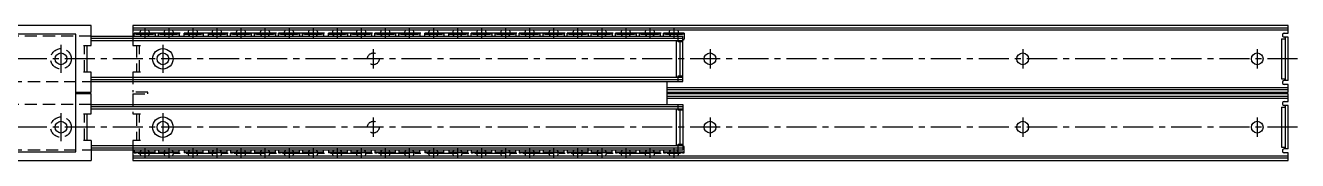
# Model space of a CAD drawing. Extents: x -5 to 1332, y -8 to 81.
# Drawn here: x 660 to 1332, y 10 to 81 of the extents above; entities that cross this region are included whole.
import ezdxf

# ---------------------------------------------------------------- set-up
doc = ezdxf.new("R2010")
doc.units = 0
doc.header["$LTSCALE"] = 0.5
doc.linetypes.add('CENTER', pattern=[50.8, 31.75, -6.35, 6.35, -6.35])
doc.linetypes.add('DASHED', pattern=[19.05, 12.7, -6.35])
for name, color, linetype in [('MSM_CENTER', 1, 'CENTER'), ('MSM_CONTINUOUS', 7, 'CONTINUOUS'), ('MSM_DASHED', 4, 'DASHED')]:
    doc.layers.add(name, color=color, linetype=linetype)

msp = doc.modelspace()

# ---------------------------------------------------------------- linework, layer by layer
at = {"layer": 'MSM_CENTER'}
for p, q in [((719.73, 77.4), (1006.13, 77.4)), ((723.23, 79.89), (723.23, 74.67)), ((735.93, 79.89), (735.93, 74.67)), ((748.63, 79.89), (748.63, 74.67)), ((761.33, 79.89), (761.33, 74.67)), ((774.03, 79.89), (774.03, 74.67)), ((786.73, 79.89), (786.73, 74.67)), ((799.43, 79.89), (799.43, 74.67)), ((812.13, 79.89), (812.13, 74.67)), ((824.83, 79.89), (824.83, 74.67)), ((837.53, 79.89), (837.53, 74.67)), ((850.23, 79.89), (850.23, 74.67)), ((862.93, 79.89), (862.93, 74.67)), ((875.63, 79.89), (875.63, 74.67)), ((888.33, 79.89), (888.33, 74.67)), ((901.03, 79.89), (901.03, 74.67)), ((913.73, 79.89), (913.73, 74.67)), ((926.43, 79.89), (926.43, 74.67)), ((939.13, 79.89), (939.13, 74.67)), ((951.83, 79.89), (951.83, 74.67)), ((964.53, 79.89), (964.53, 74.67)), ((977.23, 79.89), (977.23, 74.67)), ((989.93, 79.89), (989.93, 74.67)), ((1002.63, 79.89), (1002.63, 74.67)), ((679.03, 71.15), (679.03, 56.35)), ((732.83, 71.15), (732.83, 56.35)), ((843.93, 68.85), (843.93, 58.65)), ((1021.73, 68.85), (1021.73, 58.65)), ((1186.83, 68.85), (1186.83, 58.65)), ((1310.63, 68.85), (1310.63, 58.65)), ((1331.93, 63.75), (79.93, 63.75)), ((679.03, 35.05), (679.03, 20.25)), ((732.83, 35.05), (732.83, 20.25)), ((1331.93, 27.65), (79.93, 27.65)), ((843.93, 32.75), (843.93, 22.55)), ((1021.73, 32.75), (1021.73, 22.55)), ((1186.83, 32.75), (1186.83, 22.55)), ((1310.63, 32.75), (1310.63, 22.55)), ((719.73, 14), (1006.13, 14)), ((723.23, 16.73), (723.23, 11.51)), ((735.93, 16.73), (735.93, 11.51)), ((748.63, 16.73), (748.63, 11.51)), ((761.33, 16.73), (761.33, 11.51)), ((774.03, 16.73), (774.03, 11.51)), ((786.73, 16.73), (786.73, 11.51)), ((799.43, 16.73), (799.43, 11.51)), ((812.13, 16.73), (812.13, 11.51)), ((824.83, 16.73), (824.83, 11.51)), ((837.53, 16.73), (837.53, 11.51)), ((850.23, 16.73), (850.23, 11.51)), ((862.93, 16.73), (862.93, 11.51)), ((875.63, 16.73), (875.63, 11.51)), ((888.33, 16.73), (888.33, 11.51)), ((901.03, 16.73), (901.03, 11.51)), ((913.73, 16.73), (913.73, 11.51)), ((926.43, 16.73), (926.43, 11.51)), ((939.13, 16.73), (939.13, 11.51)), ((951.83, 16.73), (951.83, 11.51)), ((964.53, 16.73), (964.53, 11.51)), ((977.23, 16.73), (977.23, 11.51)), ((989.93, 16.73), (989.93, 11.51)), ((1002.63, 16.73), (1002.63, 11.51))]:
    msp.add_line(p, q, dxfattribs=at)
at = {"layer": 'MSM_CONTINUOUS'}
for p, q in [((694.93, 81.4), (84.93, 81.4)), ((694.93, 70.75), (694.93, 81.4)), ((1326.93, 81.4), (716.93, 81.4)), ((716.93, 81.4), (716.93, 75.67)), ((1326.93, 77.25), (1326.93, 81.4)), ((686.93, 76.7), (92.93, 76.7)), ((686.93, 14.7), (686.93, 76.7)), ((694.93, 75.67), (1007.43, 75.67)), ((694.93, 74.62), (1007.43, 74.62)), ((716.93, 80.2), (1326.93, 80.2)), ((1326.93, 78.89), (716.93, 78.89)), ((717.73, 75.67), (717.73, 77.23)), ((727.73, 77.25), (718.73, 77.25)), ((718.73, 76.75), (727.73, 76.75)), ((728.73, 77.23), (728.73, 75.67)), ((730.43, 75.67), (730.43, 77.23)), ((740.43, 77.25), (731.43, 77.25)), ((731.43, 76.75), (740.43, 76.75)), ((741.43, 77.23), (741.43, 75.67)), ((753.13, 77.25), (744.13, 77.25)), ((744.13, 75.67), (744.13, 77.25)), ((744.13, 76.75), (753.13, 76.75)), ((754.13, 77.23), (754.13, 75.67)), ((765.83, 77.25), (756.83, 77.25)), ((756.83, 75.67), (756.83, 77.25)), ((756.83, 76.75), (765.83, 76.75)), ((766.83, 77.23), (766.83, 75.67)), ((768.53, 75.67), (768.53, 77.23)), ((778.53, 77.25), (769.53, 77.25)), ((769.53, 76.75), (778.53, 76.75)), ((779.53, 77.23), (779.53, 75.67)), ((781.23, 75.67), (781.23, 77.23)), ((791.23, 77.25), (782.23, 77.25)), ((782.23, 76.75), (791.23, 76.75)), ((792.23, 77.23), (792.23, 75.67)), ((793.93, 75.67), (793.93, 77.23)), ((803.93, 77.25), (794.93, 77.25)), ((794.93, 76.75), (803.93, 76.75)), ((804.93, 77.23), (804.93, 75.67)), ((806.63, 75.67), (806.63, 77.23)), ((816.63, 77.25), (807.63, 77.25)), ((807.63, 76.75), (816.63, 76.75)), ((817.63, 77.23), (817.63, 75.67)), ((829.33, 77.25), (820.33, 77.25)), ((820.33, 75.67), (820.33, 77.25)), ((820.33, 76.75), (829.33, 76.75)), ((830.33, 77.23), (830.33, 75.67)), ((832.03, 75.67), (832.03, 77.23)), ((842.03, 77.25), (833.03, 77.25)), ((833.03, 76.75), (842.03, 76.75)), ((843.03, 77.23), (843.03, 75.71)), ((844.73, 75.67), (844.73, 77.23)), ((854.73, 77.25), (845.73, 77.25)), ((845.73, 76.75), (854.73, 76.75)), ((855.73, 77.23), (855.73, 75.67)), ((857.43, 75.67), (857.43, 77.23)), ((867.43, 77.25), (858.43, 77.25)), ((858.43, 76.75), (867.43, 76.75)), ((868.43, 77.23), (868.43, 75.67)), ((880.13, 77.25), (871.13, 77.25)), ((871.13, 75.67), (871.13, 77.25)), ((871.13, 76.75), (880.13, 76.75)), ((881.13, 77.23), (881.13, 75.67)), ((892.83, 77.25), (883.83, 77.25)), ((883.83, 75.67), (883.83, 77.25)), ((883.83, 76.75), (892.83, 76.75)), ((893.83, 77.23), (893.83, 75.67)), ((895.53, 75.67), (895.53, 77.23)), ((905.53, 77.25), (896.53, 77.25)), ((896.53, 76.75), (905.53, 76.75)), ((906.53, 77.23), (906.53, 75.67)), ((908.23, 75.67), (908.23, 77.23)), ((918.23, 77.25), (909.23, 77.25)), ((909.23, 76.75), (918.23, 76.75)), ((919.23, 77.23), (919.23, 75.67)), ((920.93, 75.67), (920.93, 77.23)), ((930.93, 77.25), (921.93, 77.25)), ((921.93, 76.75), (930.93, 76.75)), ((931.93, 77.23), (931.93, 75.67)), ((933.63, 75.67), (933.63, 77.23)), ((943.63, 77.25), (934.63, 77.25)), ((934.63, 76.75), (943.63, 76.75)), ((944.63, 77.23), (944.63, 75.67)), ((946.33, 75.67), (946.33, 77.23)), ((956.33, 77.25), (947.33, 77.25)), ((947.33, 76.75), (956.33, 76.75)), ((957.33, 77.23), (957.33, 75.67)), ((959.03, 75.67), (959.03, 77.23)), ((969.03, 77.25), (960.03, 77.25)), ((960.03, 76.75), (969.03, 76.75)), ((970.03, 77.23), (970.03, 75.67)), ((971.73, 75.67), (971.73, 77.23)), ((981.73, 77.25), (972.73, 77.25)), ((972.73, 76.75), (981.73, 76.75)), ((982.73, 77.23), (982.73, 75.67)), ((984.43, 75.67), (984.43, 77.23)), ((994.43, 77.25), (985.43, 77.25)), ((985.43, 76.75), (994.43, 76.75)), ((995.43, 77.23), (995.43, 75.67)), ((997.13, 75.67), (997.13, 77.23)), ((1007.13, 77.25), (998.13, 77.25)), ((998.13, 76.75), (1007.13, 76.75)), ((1004.93, 72.75), (1004.93, 75.67)), ((1007.43, 51.83), (1007.43, 75.67)), ((1008.13, 77.23), (1008.13, 74.25)), ((1323.43, 74.25), (1325.43, 74.25)), ((1323.43, 74.25), (1323.43, 53.25)), ((1324.93, 77.25), (1326.93, 77.25)), ((1326.93, 75.25), (1324.93, 75.25)), ((1325.43, 75.25), (1325.43, 52.25)), ((1326.93, 52.25), (1326.93, 75.25)), ((690.93, 70.75), (694.93, 70.75)), ((692.93, 56.75), (692.93, 70.75)), ((694.93, 73.4), (1007.43, 73.4)), ((1003.93, 54.1), (1003.93, 73.4)), ((1007.43, 72.75), (1004.93, 72.75)), ((1005.93, 54.75), (1005.93, 72.75)), ((1007.63, 73.75), (1007.43, 73.75)), ((694.93, 56.75), (690.93, 56.75)), ((694.93, 46.1), (694.93, 56.75)), ((694.93, 54.1), (1007.43, 54.1)), ((1004.93, 51.83), (1004.93, 54.75)), ((1004.93, 54.75), (1007.43, 54.75)), ((694.93, 52.88), (1007.43, 52.88)), ((694.93, 51.83), (1007.43, 51.83)), ((998.93, 51.83), (998.93, 39.57)), ((998.93, 48.61), (1326.93, 48.61)), ((998.93, 47.6), (1326.93, 47.6)), ((1326.93, 47.3), (998.93, 47.3)), ((1323.43, 53.25), (1325.43, 53.25)), ((1326.93, 52.25), (1324.93, 52.25)), ((1326.93, 50.25), (1324.93, 50.25)), ((1326.93, 46.1), (1326.93, 50.25)), ((686.93, 46.1), (694.93, 46.1)), ((694.93, 45.3), (686.93, 45.3)), ((694.93, 34.65), (694.93, 45.3)), ((998.93, 46.1), (1326.93, 46.1)), ((1326.93, 45.3), (998.93, 45.3)), ((998.93, 44.1), (1326.93, 44.1)), ((1326.93, 43.8), (998.93, 43.8)), ((1326.93, 42.79), (998.93, 42.79)), ((1318.93, 45.3), (1318.93, 46.1)), ((1324.93, 41.15), (1326.93, 41.15)), ((1326.93, 41.15), (1326.93, 45.3)), ((690.93, 34.65), (694.93, 34.65)), ((692.93, 20.65), (692.93, 34.65)), ((694.93, 39.57), (1007.43, 39.57)), ((694.93, 38.52), (1007.43, 38.52)), ((694.93, 37.3), (1007.43, 37.3)), ((1003.93, 18), (1003.93, 37.3)), ((1004.93, 36.65), (1004.93, 39.57)), ((1007.43, 36.65), (1004.93, 36.65)), ((1005.93, 18.65), (1005.93, 36.65)), ((1007.43, 39.57), (1007.43, 15.73)), ((1323.43, 38.15), (1323.43, 17.15)), ((1323.43, 38.15), (1325.43, 38.15)), ((1326.93, 39.15), (1324.93, 39.15)), ((1325.43, 39.15), (1325.43, 16.15)), ((1326.93, 16.15), (1326.93, 39.15)), ((694.93, 20.65), (690.93, 20.65)), ((694.93, 20.65), (694.93, 10)), ((92.93, 14.7), (686.93, 14.7)), ((694.93, 18), (1007.43, 18)), ((694.93, 16.78), (1007.43, 16.78)), ((694.93, 15.73), (1007.43, 15.73)), ((716.93, 15.73), (716.93, 10)), ((717.73, 15.73), (717.73, 14.17)), ((718.73, 14.65), (727.73, 14.65)), ((727.73, 14.15), (718.73, 14.15)), ((728.73, 14.17), (728.73, 15.73)), ((730.43, 15.73), (730.43, 14.17)), ((731.43, 14.65), (740.43, 14.65)), ((740.43, 14.15), (731.43, 14.15)), ((741.43, 14.17), (741.43, 15.73)), ((744.13, 15.73), (744.13, 14.15)), ((744.13, 14.65), (753.13, 14.65)), ((753.13, 14.15), (744.13, 14.15)), ((754.13, 14.17), (754.13, 15.73)), ((756.83, 15.73), (756.83, 14.15)), ((756.83, 14.65), (765.83, 14.65)), ((765.83, 14.15), (756.83, 14.15)), ((766.83, 14.17), (766.83, 15.73)), ((768.53, 15.73), (768.53, 14.17)), ((769.53, 14.65), (778.53, 14.65)), ((778.53, 14.15), (769.53, 14.15)), ((779.53, 14.17), (779.53, 15.73)), ((781.23, 15.73), (781.23, 14.17)), ((782.23, 14.65), (791.23, 14.65)), ((791.23, 14.15), (782.23, 14.15)), ((792.23, 14.17), (792.23, 15.73)), ((793.93, 15.73), (793.93, 14.17)), ((794.93, 14.65), (803.93, 14.65)), ((803.93, 14.15), (794.93, 14.15)), ((804.93, 14.17), (804.93, 15.73)), ((806.63, 15.73), (806.63, 14.17)), ((807.63, 14.65), (816.63, 14.65)), ((816.63, 14.15), (807.63, 14.15)), ((817.63, 14.17), (817.63, 15.73)), ((820.33, 15.73), (820.33, 14.15)), ((820.33, 14.65), (829.33, 14.65)), ((829.33, 14.15), (820.33, 14.15)), ((830.33, 14.17), (830.33, 15.73)), ((832.03, 15.73), (832.03, 14.17)), ((833.03, 14.65), (842.03, 14.65)), ((842.03, 14.15), (833.03, 14.15)), ((843.03, 14.17), (843.03, 15.69)), ((844.73, 15.73), (844.73, 14.17)), ((845.73, 14.65), (854.73, 14.65)), ((854.73, 14.15), (845.73, 14.15)), ((855.73, 14.17), (855.73, 15.73)), ((857.43, 15.73), (857.43, 14.17)), ((858.43, 14.65), (867.43, 14.65)), ((867.43, 14.15), (858.43, 14.15)), ((868.43, 14.17), (868.43, 15.73)), ((871.13, 15.73), (871.13, 14.15)), ((871.13, 14.65), (880.13, 14.65)), ((880.13, 14.15), (871.13, 14.15)), ((881.13, 14.17), (881.13, 15.73)), ((883.83, 15.73), (883.83, 14.15)), ((883.83, 14.65), (892.83, 14.65)), ((892.83, 14.15), (883.83, 14.15)), ((893.83, 14.17), (893.83, 15.73)), ((895.53, 15.73), (895.53, 14.17)), ((896.53, 14.65), (905.53, 14.65)), ((905.53, 14.15), (896.53, 14.15)), ((906.53, 14.17), (906.53, 15.73)), ((908.23, 15.73), (908.23, 14.17)), ((909.23, 14.65), (918.23, 14.65)), ((918.23, 14.15), (909.23, 14.15)), ((919.23, 14.17), (919.23, 15.73)), ((920.93, 15.73), (920.93, 14.17)), ((921.93, 14.65), (930.93, 14.65)), ((930.93, 14.15), (921.93, 14.15)), ((931.93, 14.17), (931.93, 15.73)), ((933.63, 15.73), (933.63, 14.17)), ((934.63, 14.65), (943.63, 14.65)), ((943.63, 14.15), (934.63, 14.15)), ((944.63, 14.17), (944.63, 15.73)), ((946.33, 15.73), (946.33, 14.17)), ((947.33, 14.65), (956.33, 14.65)), ((956.33, 14.15), (947.33, 14.15)), ((957.33, 14.17), (957.33, 16.78)), ((959.03, 15.73), (959.03, 14.17)), ((960.03, 14.65), (969.03, 14.65)), ((969.03, 14.15), (960.03, 14.15)), ((970.03, 14.17), (970.03, 15.73)), ((971.73, 15.73), (971.73, 14.17)), ((972.73, 14.65), (981.73, 14.65)), ((981.73, 14.15), (972.73, 14.15)), ((982.73, 14.17), (982.73, 15.73)), ((984.43, 15.73), (984.43, 14.17)), ((985.43, 14.65), (994.43, 14.65)), ((994.43, 14.15), (985.43, 14.15)), ((995.43, 14.17), (995.43, 15.73)), ((997.13, 15.73), (997.13, 14.17)), ((998.13, 14.65), (1007.13, 14.65)), ((1007.13, 14.15), (998.13, 14.15)), ((1004.93, 15.73), (1004.93, 18.65)), ((1004.93, 18.65), (1007.43, 18.65)), ((1007.63, 17.65), (1007.43, 17.65)), ((1008.13, 14.17), (1008.13, 17.15)), ((1323.43, 17.15), (1325.43, 17.15)), ((1326.93, 16.15), (1324.93, 16.15)), ((1326.93, 14.15), (1324.93, 14.15)), ((1326.93, 10), (1326.93, 14.15)), ((84.93, 10), (694.93, 10)), ((716.93, 12.51), (1326.93, 12.51)), ((1326.93, 11.2), (716.93, 11.2)), ((716.93, 10), (1326.93, 10))]:
    msp.add_line(p, q, dxfattribs=at)
for centre, radius in [((732.83, 63.75), 5.4), ((679.03, 63.75), 3.1), ((732.83, 63.75), 3.1), ((1021.73, 63.75), 3.1), ((1186.83, 63.75), 3.1), ((1310.63, 63.75), 3.1), ((679.03, 27.65), 3.1), ((732.83, 27.65), 5.4), ((732.83, 27.65), 3.1), ((1021.73, 27.65), 3.1), ((1186.83, 27.65), 3.1), ((1310.63, 27.65), 3.1)]:
    msp.add_circle(centre, radius, dxfattribs=at)
for centre, radius, start, end in [((718.48, 62.91), 14.34, 89.00139, 92.99837), ((718.48, 62.41), 14.34, 89.0012, 92.99845), ((723.23, 77.4), 2.5, 143.47578, 183.43981), ((723.23, 77.4), 2.5, 195.06827, 223.94553), ((723.23, 77.4), 2.5, 316.05447, 344.93173), ((723.23, 77.4), 2.5, 356.56019, 36.52422), ((727.98, 62.91), 14.34, 87.00163, 90.99861), ((727.98, 62.41), 14.34, 87.00155, 90.9988), ((731.18, 62.91), 14.34, 89.00154, 92.99822), ((731.18, 62.41), 14.34, 89.00135, 92.9983), ((735.93, 77.4), 2.5, 143.47578, 183.43981), ((735.93, 77.4), 2.5, 195.06827, 223.94553), ((735.93, 77.4), 2.5, 316.05447, 344.93173), ((735.93, 77.4), 2.5, 356.56019, 36.52422), ((740.68, 62.91), 14.34, 87.00178, 90.99846), ((740.68, 62.41), 14.34, 87.0017, 90.99865), ((748.63, 77.4), 2.5, 143.47578, 183.43981), ((748.63, 77.4), 2.5, 195.06827, 223.94553), ((748.63, 77.4), 2.5, 316.05447, 344.93173), ((748.63, 77.4), 2.5, 356.56019, 36.52422), ((753.38, 62.91), 14.34, 87.00163, 90.99858), ((753.38, 62.41), 14.34, 87.00154, 90.99878), ((761.33, 77.4), 2.5, 143.47578, 183.43981), ((761.33, 77.4), 2.5, 195.06827, 223.94553), ((761.33, 77.4), 2.5, 316.05447, 344.93173), ((761.33, 77.4), 2.5, 356.56019, 36.52422), ((766.08, 62.91), 14.34, 87.00168, 90.99856), ((766.08, 62.41), 14.34, 87.00159, 90.99876), ((769.28, 62.91), 14.34, 89.00144, 92.99832), ((769.28, 62.41), 14.34, 89.00124, 92.99841), ((774.03, 77.4), 2.5, 143.47578, 183.43981), ((774.03, 77.4), 2.5, 195.06827, 223.94553), ((774.03, 77.4), 2.5, 316.05447, 344.93173), ((774.03, 77.4), 2.5, 356.56019, 36.52422), ((778.78, 62.91), 14.34, 87.00178, 90.99846), ((778.78, 62.41), 14.34, 87.0017, 90.99865), ((781.98, 62.91), 14.34, 89.00142, 92.99837), ((781.98, 62.41), 14.34, 89.00122, 92.99846), ((786.73, 77.4), 2.5, 143.47578, 183.43981), ((786.73, 77.4), 2.5, 195.06827, 223.94553), ((786.73, 77.4), 2.5, 316.05447, 344.93173), ((786.73, 77.4), 2.5, 356.56019, 36.52422), ((791.48, 62.91), 14.34, 87.00168, 90.99856), ((791.48, 62.41), 14.34, 87.00159, 90.99876), ((794.68, 62.91), 14.34, 89.00147, 92.99829), ((794.68, 62.41), 14.34, 89.00127, 92.99838), ((799.43, 77.4), 2.5, 143.47578, 183.43981), ((799.43, 77.4), 2.5, 195.06827, 223.94553), ((799.43, 77.4), 2.5, 316.05447, 344.93173), ((799.43, 77.4), 2.5, 356.56019, 36.52422), ((804.18, 62.91), 14.34, 87.00173, 90.99851), ((804.18, 62.41), 14.34, 87.00164, 90.9987), ((807.38, 62.91), 14.34, 89.00147, 92.99829), ((807.38, 62.41), 14.34, 89.00127, 92.99838), ((812.13, 77.4), 2.5, 143.47578, 183.43981), ((812.13, 77.4), 2.5, 195.06827, 223.94553), ((812.13, 77.4), 2.5, 316.05447, 344.93173), ((812.13, 77.4), 2.5, 356.56019, 36.52422), ((816.88, 62.91), 14.34, 87.00171, 90.99853), ((816.88, 62.41), 14.34, 87.00162, 90.99873), ((824.83, 77.4), 2.5, 143.47578, 183.43981), ((824.83, 77.4), 2.5, 195.06827, 223.94553), ((824.83, 77.4), 2.5, 316.05447, 344.93173), ((824.83, 77.4), 2.5, 356.56019, 36.52422), ((829.58, 62.91), 14.34, 87.00171, 90.99853), ((829.58, 62.41), 14.34, 87.00162, 90.99873), ((832.78, 62.91), 14.34, 89.00149, 92.99827), ((832.78, 62.41), 14.34, 89.0013, 92.99836), ((837.53, 77.4), 2.5, 143.47578, 183.43981), ((837.53, 77.4), 2.5, 195.06827, 223.94553), ((837.53, 77.4), 2.5, 316.05447, 344.93173), ((837.53, 77.4), 2.5, 356.56019, 36.52422), ((842.28, 62.91), 14.34, 87.00178, 90.99846), ((842.28, 62.41), 14.34, 87.0017, 90.99865), ((845.48, 62.91), 14.34, 89.00139, 92.99837), ((845.48, 62.41), 14.34, 89.0012, 92.99845), ((850.23, 77.4), 2.5, 143.47578, 183.43981), ((850.23, 77.4), 2.5, 195.06827, 223.94553), ((850.23, 77.4), 2.5, 316.05447, 344.93173), ((850.23, 77.4), 2.5, 356.56019, 36.52422), ((854.98, 62.91), 14.34, 87.00163, 90.99861), ((854.98, 62.41), 14.34, 87.00155, 90.9988), ((858.18, 62.91), 14.34, 89.00154, 92.99822), ((858.18, 62.41), 14.34, 89.00135, 92.9983), ((862.93, 77.4), 2.5, 143.47578, 183.43981), ((862.93, 77.4), 2.5, 195.06827, 223.94553), ((862.93, 77.4), 2.5, 316.05447, 344.93173), ((862.93, 77.4), 2.5, 356.56019, 36.52422), ((867.68, 62.91), 14.34, 87.00178, 90.99846), ((867.68, 62.41), 14.34, 87.0017, 90.99865), ((875.63, 77.4), 2.5, 143.47578, 183.43981), ((875.63, 77.4), 2.5, 195.06827, 223.94553), ((875.63, 77.4), 2.5, 316.05447, 344.93173), ((875.63, 77.4), 2.5, 356.56019, 36.52422), ((880.38, 62.91), 14.34, 87.00163, 90.99858), ((880.38, 62.41), 14.34, 87.00154, 90.99878), ((888.33, 77.4), 2.5, 143.47578, 183.43981), ((888.33, 77.4), 2.5, 195.06827, 223.94553), ((888.33, 77.4), 2.5, 316.05447, 344.93173), ((888.33, 77.4), 2.5, 356.56019, 36.52422), ((893.08, 62.91), 14.34, 87.00168, 90.99856), ((893.08, 62.41), 14.34, 87.00159, 90.99876), ((896.28, 62.91), 14.34, 89.00144, 92.99832), ((896.28, 62.41), 14.34, 89.00124, 92.99841), ((901.03, 77.4), 2.5, 143.47578, 183.43981), ((901.03, 77.4), 2.5, 195.06827, 223.94553), ((901.03, 77.4), 2.5, 316.05447, 344.93173), ((901.03, 77.4), 2.5, 356.56019, 36.52422), ((905.78, 62.91), 14.34, 87.00178, 90.99846), ((905.78, 62.41), 14.34, 87.0017, 90.99865), ((908.98, 62.91), 14.34, 89.00142, 92.99837), ((908.98, 62.41), 14.34, 89.00122, 92.99846), ((913.73, 77.4), 2.5, 143.47578, 183.43981), ((913.73, 77.4), 2.5, 195.06827, 223.94553), ((913.73, 77.4), 2.5, 316.05447, 344.93173), ((913.73, 77.4), 2.5, 356.56019, 36.52422), ((918.48, 62.91), 14.34, 87.00168, 90.99856), ((918.48, 62.41), 14.34, 87.00159, 90.99876), ((921.68, 62.91), 14.34, 89.00154, 92.99822), ((921.68, 62.41), 14.34, 89.00135, 92.9983), ((926.43, 77.4), 2.5, 143.47578, 183.43981), ((926.43, 77.4), 2.5, 196.76195, 223.94553), ((926.43, 77.4), 2.5, 316.05447, 343.36361), ((926.43, 77.4), 2.5, 356.56019, 36.52422), ((931.18, 62.91), 14.34, 87.00178, 90.99846), ((931.18, 62.41), 14.34, 87.0017, 90.99865), ((934.38, 62.91), 14.34, 89.00142, 92.99837), ((934.38, 62.41), 14.34, 89.00122, 92.99846), ((939.13, 77.4), 2.5, 143.47578, 183.43981), ((939.13, 77.4), 2.5, 195.06827, 223.94553), ((939.13, 77.4), 2.5, 316.05447, 344.93173), ((939.13, 77.4), 2.5, 356.56019, 36.52422), ((943.88, 62.91), 14.34, 87.00168, 90.99856), ((943.88, 62.41), 14.34, 87.00159, 90.99876), ((947.08, 62.91), 14.34, 89.00154, 92.99822), ((947.08, 62.41), 14.34, 89.00135, 92.9983), ((951.83, 77.4), 2.5, 143.47578, 183.43981), ((951.83, 77.4), 2.5, 196.76195, 223.94553), ((951.83, 77.4), 2.5, 316.05447, 343.36361), ((951.83, 77.4), 2.5, 356.56019, 36.52422), ((956.58, 62.91), 14.34, 87.00178, 90.99846), ((956.58, 62.41), 14.34, 87.0017, 90.99865), ((959.78, 62.91), 14.34, 89.00142, 92.99837), ((959.78, 62.41), 14.34, 89.00122, 92.99846), ((964.53, 77.4), 2.5, 143.47578, 183.43981), ((964.53, 77.4), 2.5, 195.06827, 223.94553), ((964.53, 77.4), 2.5, 316.05447, 344.93173), ((964.53, 77.4), 2.5, 356.56019, 36.52422), ((969.28, 62.91), 14.34, 87.00168, 90.99856), ((969.28, 62.41), 14.34, 87.00159, 90.99876), ((972.48, 62.91), 14.34, 89.00154, 92.99822), ((972.48, 62.41), 14.34, 89.00135, 92.9983), ((977.23, 77.4), 2.5, 143.47578, 183.43981), ((977.23, 77.4), 2.5, 196.76195, 223.94553), ((977.23, 77.4), 2.5, 316.05447, 343.36361), ((977.23, 77.4), 2.5, 356.56019, 36.52422), ((981.98, 62.91), 14.34, 87.00178, 90.99846), ((981.98, 62.41), 14.34, 87.0017, 90.99865), ((985.18, 62.91), 14.34, 89.00142, 92.99837), ((985.18, 62.41), 14.34, 89.00122, 92.99846), ((989.93, 77.4), 2.5, 143.47578, 183.43981), ((989.93, 77.4), 2.5, 195.06827, 223.94553), ((989.93, 77.4), 2.5, 316.05447, 344.93173), ((989.93, 77.4), 2.5, 356.56019, 36.52422), ((994.68, 62.91), 14.34, 87.00168, 90.99856), ((994.68, 62.41), 14.34, 87.00159, 90.99876), ((997.88, 62.91), 14.34, 89.00154, 92.99822), ((997.88, 62.41), 14.34, 89.00135, 92.9983), ((1002.63, 77.4), 2.5, 143.47578, 183.43981), ((1002.63, 77.4), 2.5, 195.06827, 223.94553), ((1002.63, 77.4), 2.5, 316.05447, 344.93173), ((1002.63, 77.4), 2.5, 356.56019, 36.52422), ((1007.38, 62.91), 14.34, 87.00178, 90.99846), ((1007.38, 62.41), 14.34, 87.0017, 90.99865), ((1007.63, 74.25), 0.5, 270, 0), ((1324.93, 76.25), 1, 89.99931, 270.00069), ((1324.93, 51.25), 1, 89.99931, 270.00069), ((1324.93, 40.15), 1, 89.99931, 270.00069), ((718.48, 28.99), 14.34, 267.00155, 270.9988), ((718.48, 28.49), 14.34, 267.00163, 270.99861), ((723.23, 14), 2.5, 176.56019, 216.52422), ((723.23, 14), 2.5, 136.05447, 164.93163), ((723.23, 14), 2.5, 15.06837, 43.94553), ((723.23, 14), 2.5, 323.47578, 3.43981), ((727.98, 28.99), 14.34, 269.0012, 272.99845), ((727.98, 28.49), 14.34, 269.00139, 272.99836), ((731.18, 28.99), 14.34, 267.0017, 270.99865), ((731.18, 28.49), 14.34, 267.00178, 270.99846), ((735.93, 14), 2.5, 176.56019, 216.52422), ((735.93, 14), 2.5, 136.05447, 164.93163), ((735.93, 14), 2.5, 15.06837, 43.94553), ((735.93, 14), 2.5, 323.47578, 3.43981), ((740.68, 28.99), 14.34, 269.00135, 272.9983), ((740.68, 28.49), 14.34, 269.00154, 272.99822), ((748.63, 14), 2.5, 176.56019, 216.52422), ((748.63, 14), 2.5, 136.05447, 164.93163), ((748.63, 14), 2.5, 15.06837, 43.94553), ((748.63, 14), 2.5, 323.47578, 3.43981), ((753.38, 28.99), 14.34, 269.00122, 272.99846), ((753.38, 28.49), 14.34, 269.00142, 272.99837), ((761.33, 14), 2.5, 176.56019, 216.52422), ((761.33, 14), 2.5, 136.05447, 164.93162), ((761.33, 14), 2.5, 15.06838, 43.94553), ((761.33, 14), 2.5, 323.47578, 3.43981), ((766.08, 28.99), 14.34, 269.00124, 272.99841), ((766.08, 28.49), 14.34, 269.00144, 272.99832), ((769.28, 28.99), 14.34, 267.00159, 270.99876), ((769.28, 28.49), 14.34, 267.00168, 270.99856), ((774.03, 14), 2.5, 176.56019, 216.52422), ((774.03, 14), 2.5, 136.05447, 164.93162), ((774.03, 14), 2.5, 15.06838, 43.94553), ((774.03, 14), 2.5, 323.47578, 3.43981), ((778.78, 28.99), 14.34, 269.00135, 272.9983), ((778.78, 28.49), 14.34, 269.00154, 272.99822), ((781.98, 28.99), 14.34, 267.00154, 270.99878), ((781.98, 28.49), 14.34, 267.00163, 270.99858), ((786.73, 14), 2.5, 176.56019, 216.52422), ((786.73, 14), 2.5, 136.05447, 164.93162), ((786.73, 14), 2.5, 15.06838, 43.94553), ((786.73, 14), 2.5, 323.47578, 3.43981), ((791.48, 28.99), 14.34, 269.00124, 272.99841), ((791.48, 28.49), 14.34, 269.00144, 272.99832), ((794.68, 28.99), 14.34, 267.00162, 270.99873), ((794.68, 28.49), 14.34, 267.00171, 270.99853), ((799.43, 14), 2.5, 176.56019, 216.52422), ((799.43, 14), 2.5, 136.05447, 164.93162), ((799.43, 14), 2.5, 15.06838, 43.94553), ((799.43, 14), 2.5, 323.47578, 3.43981), ((804.18, 28.99), 14.34, 269.0013, 272.99835), ((804.18, 28.49), 14.34, 269.00149, 272.99827), ((807.38, 28.99), 14.34, 267.00162, 270.99873), ((807.38, 28.49), 14.34, 267.00171, 270.99853), ((812.13, 14), 2.5, 176.56019, 216.52422), ((812.13, 14), 2.5, 136.05447, 164.93162), ((812.13, 14), 2.5, 15.06838, 43.94553), ((812.13, 14), 2.5, 323.47578, 3.43981), ((816.88, 28.99), 14.34, 269.00127, 272.99838), ((816.88, 28.49), 14.34, 269.00147, 272.99829), ((824.83, 14), 2.5, 176.56019, 216.52422), ((824.83, 14), 2.5, 136.05447, 164.93161), ((824.83, 14), 2.5, 15.06839, 43.94553), ((824.83, 14), 2.5, 323.47578, 3.43981), ((829.58, 28.99), 14.34, 269.00127, 272.99838), ((829.58, 28.49), 14.34, 269.00147, 272.99829), ((832.78, 28.99), 14.34, 267.00164, 270.9987), ((832.78, 28.49), 14.34, 267.00173, 270.99851), ((837.53, 14), 2.5, 176.56019, 216.52422), ((837.53, 14), 2.5, 136.05447, 164.93161), ((837.53, 14), 2.5, 15.06839, 43.94553), ((837.53, 14), 2.5, 323.47578, 3.43981), ((842.28, 28.99), 14.34, 269.00135, 272.9983), ((842.28, 28.49), 14.34, 269.00154, 272.99822), ((845.48, 28.99), 14.34, 267.00155, 270.9988), ((845.48, 28.49), 14.34, 267.00163, 270.99861), ((850.23, 14), 2.5, 176.56019, 216.52422), ((850.23, 14), 2.5, 136.05447, 164.93173), ((850.23, 14), 2.5, 15.06826, 43.94553), ((850.23, 14), 2.5, 323.47578, 3.43981), ((854.98, 28.99), 14.34, 269.0012, 272.99845), ((854.98, 28.49), 14.34, 269.00139, 272.99836), ((858.18, 28.99), 14.34, 267.0017, 270.99865), ((858.18, 28.49), 14.34, 267.00178, 270.99846), ((862.93, 14), 2.5, 176.56019, 216.52422), ((862.93, 14), 2.5, 136.05447, 164.93173), ((862.93, 14), 2.5, 15.06826, 43.94553), ((862.93, 14), 2.5, 323.47578, 3.43981), ((867.68, 28.99), 14.34, 269.00135, 272.9983), ((867.68, 28.49), 14.34, 269.00154, 272.99822), ((875.63, 14), 2.5, 176.56019, 216.52422), ((875.63, 14), 2.5, 136.05447, 164.93173), ((875.63, 14), 2.5, 15.06826, 43.94553), ((875.63, 14), 2.5, 323.47578, 3.43981), ((880.38, 28.99), 14.34, 269.00122, 272.99846), ((880.38, 28.49), 14.34, 269.00142, 272.99837), ((888.33, 14), 2.5, 176.56019, 216.52422), ((888.33, 14), 2.5, 136.05447, 164.93173), ((888.33, 14), 2.5, 15.06826, 43.94553), ((888.33, 14), 2.5, 323.47578, 3.43981), ((893.08, 28.99), 14.34, 269.00124, 272.99841), ((893.08, 28.49), 14.34, 269.00144, 272.99832), ((896.28, 28.99), 14.34, 267.00159, 270.99876), ((896.28, 28.49), 14.34, 267.00168, 270.99856), ((901.03, 14), 2.5, 176.56019, 216.52422), ((901.03, 14), 2.5, 136.05447, 164.93173), ((901.03, 14), 2.5, 15.06826, 43.94553), ((901.03, 14), 2.5, 323.47578, 3.43981), ((905.78, 28.99), 14.34, 269.00135, 272.9983), ((905.78, 28.49), 14.34, 269.00154, 272.99822), ((908.98, 28.99), 14.34, 267.00154, 270.99878), ((908.98, 28.49), 14.34, 267.00163, 270.99858), ((913.73, 14), 2.5, 176.56019, 216.52422), ((913.73, 14), 2.5, 136.05447, 164.93173), ((913.73, 14), 2.5, 15.06826, 43.94553), ((913.73, 14), 2.5, 323.47578, 3.43981), ((918.48, 28.99), 14.34, 269.00124, 272.99841), ((918.48, 28.49), 14.34, 269.00144, 272.99832), ((921.68, 28.99), 14.34, 267.0017, 270.99865), ((921.68, 28.49), 14.34, 267.00178, 270.99846), ((926.43, 14), 2.5, 176.56019, 216.52422), ((926.43, 14), 2.5, 136.05447, 163.23805), ((926.43, 14), 2.5, 16.63639, 43.94553), ((926.43, 14), 2.5, 323.47578, 3.43981), ((931.18, 28.99), 14.34, 269.00135, 272.9983), ((931.18, 28.49), 14.34, 269.00154, 272.99822), ((934.38, 28.99), 14.34, 267.00154, 270.99878), ((934.38, 28.49), 14.34, 267.00163, 270.99858), ((939.13, 14), 2.5, 176.56019, 216.52422), ((939.13, 14), 2.5, 136.05447, 164.93173), ((939.13, 14), 2.5, 15.06826, 43.94553), ((939.13, 14), 2.5, 323.47578, 3.43981), ((943.88, 28.99), 14.34, 269.00124, 272.99841), ((943.88, 28.49), 14.34, 269.00144, 272.99832), ((947.08, 28.99), 14.34, 267.0017, 270.99865), ((947.08, 28.49), 14.34, 267.00178, 270.99846), ((951.83, 14), 2.5, 176.56019, 216.52422), ((951.83, 14), 2.5, 136.05447, 163.23805), ((951.83, 14), 2.5, 16.63639, 43.94553), ((951.83, 14), 2.5, 323.47578, 3.43981), ((956.58, 28.99), 14.34, 269.00135, 272.9983), ((956.58, 28.49), 14.34, 269.00154, 272.99822), ((959.78, 28.99), 14.34, 267.00154, 270.99878), ((959.78, 28.49), 14.34, 267.00163, 270.99858), ((964.53, 14), 2.5, 176.56019, 216.52422), ((964.53, 14), 2.5, 136.05447, 164.93173), ((964.53, 14), 2.5, 15.06826, 43.94553), ((964.53, 14), 2.5, 323.47578, 3.43981), ((969.28, 28.99), 14.34, 269.00124, 272.99841), ((969.28, 28.49), 14.34, 269.00144, 272.99832), ((972.48, 28.99), 14.34, 267.0017, 270.99865), ((972.48, 28.49), 14.34, 267.00178, 270.99846), ((977.23, 14), 2.5, 176.56019, 216.52422), ((977.23, 14), 2.5, 136.05447, 163.23805), ((977.23, 14), 2.5, 16.63639, 43.94553), ((977.23, 14), 2.5, 323.47578, 3.43981), ((981.98, 28.99), 14.34, 269.00135, 272.9983), ((981.98, 28.49), 14.34, 269.00154, 272.99822), ((985.18, 28.99), 14.34, 267.00154, 270.99878), ((985.18, 28.49), 14.34, 267.00163, 270.99858), ((989.93, 14), 2.5, 176.56019, 216.52422), ((989.93, 14), 2.5, 136.05447, 164.93173), ((989.93, 14), 2.5, 15.06826, 43.94553), ((989.93, 14), 2.5, 323.47578, 3.43981), ((994.68, 28.99), 14.34, 269.00124, 272.99841), ((994.68, 28.49), 14.34, 269.00144, 272.99832), ((997.88, 28.99), 14.34, 267.0017, 270.99865), ((997.88, 28.49), 14.34, 267.00178, 270.99846), ((1002.63, 14), 2.5, 176.56019, 216.52422), ((1002.63, 14), 2.5, 136.05447, 164.93173), ((1002.63, 14), 2.5, 15.06826, 43.94553), ((1002.63, 14), 2.5, 323.47578, 3.43981), ((1007.38, 28.99), 14.34, 269.00135, 272.9983), ((1007.38, 28.49), 14.34, 269.00154, 272.99822), ((1007.63, 17.15), 0.5, 360, 90), ((1324.93, 15.15), 1, 89.99931, 270.00069)]:
    msp.add_arc(centre, radius, start, end, dxfattribs=at)
at = {"layer": 'MSM_DASHED'}
for p, q in [((694.93, 75.67), (404.43, 75.67)), ((716.93, 75.67), (716.93, 70.75)), ((691.43, 56.75), (691.43, 70.75)), ((716.93, 70.75), (720.93, 70.75)), ((718.93, 70.75), (718.93, 56.75)), ((720.43, 56.75), (720.43, 70.75)), ((720.93, 56.75), (716.93, 56.75)), ((716.93, 56.75), (716.93, 46.1)), ((404.43, 51.83), (694.93, 51.83)), ((724.93, 46.1), (716.93, 46.1)), ((716.93, 45.3), (716.93, 34.65)), ((716.93, 45.3), (724.93, 45.3)), ((724.93, 45.3), (724.93, 46.1)), ((694.93, 39.57), (404.43, 39.57)), ((691.43, 20.65), (691.43, 34.65)), ((716.93, 34.65), (720.93, 34.65)), ((718.93, 34.65), (718.93, 20.65)), ((720.43, 20.65), (720.43, 34.65)), ((720.93, 20.65), (716.93, 20.65)), ((716.93, 20.65), (716.93, 15.73)), ((404.43, 15.73), (694.93, 15.73))]:
    msp.add_line(p, q, dxfattribs=at)
for centre, radius in [((679.03, 63.75), 5.4), ((843.93, 63.75), 3.1), ((679.03, 27.65), 5.4), ((843.93, 27.65), 3.1)]:
    msp.add_circle(centre, radius, dxfattribs=at)

doc.saveas('drawing.dxf')
